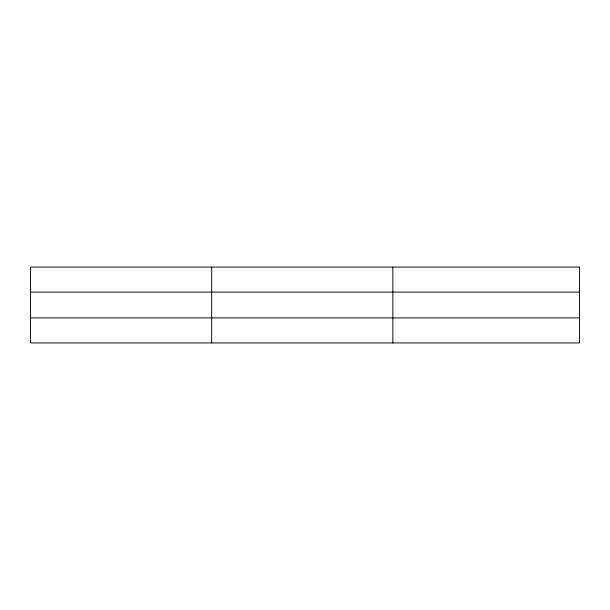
<?xml version="1.0" encoding="UTF-8"?>
<svg xmlns="http://www.w3.org/2000/svg" width="610" height="610" viewBox="0 0 610 610"><rect width="100%" height="100%" fill="white"/><g stroke="black" fill="none" stroke-linecap="round" stroke-linejoin="round"><path stroke-width="0.91" d="M211.67 342.919L211.67 267.081M392.84 342.919L392.84 267.081M30.5 292.106L579.5 292.106M30.5 317.894L579.5 317.894M579.5 267.081L579.5 342.919L30.5 342.919L30.5 267.081L579.5 267.081"/></g></svg>
